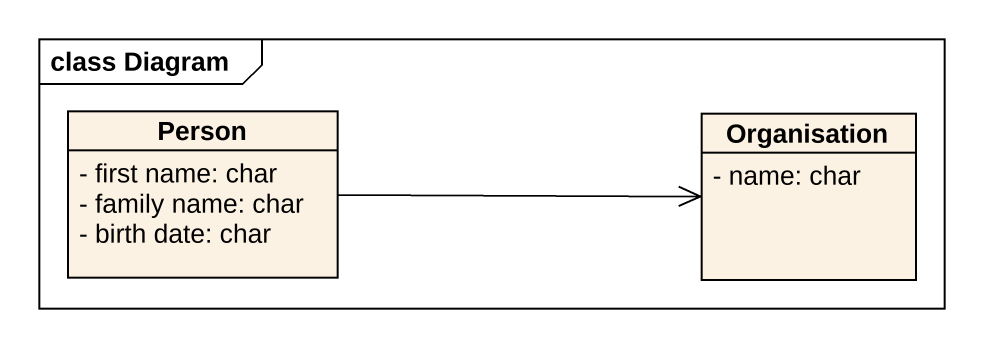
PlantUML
@startuml
mainframe class Diagram
hide circle
hide empty members
skinparam classAttributeIconSize 0
class "Person" as Person_ {
  - first name: char
  - family name: char
  - birth date: char
}
class Organisation {
  - name: char
}
Person_ -right-> Organisation
@enduml
